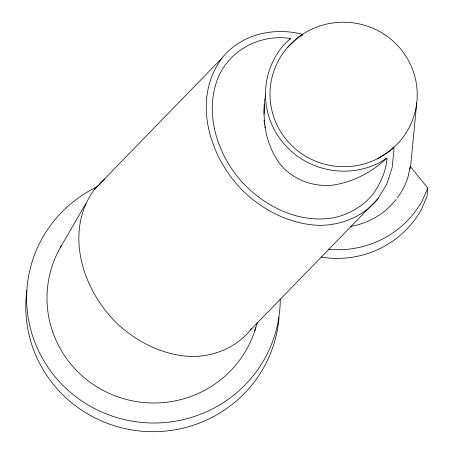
<?xml version="1.0" encoding="UTF-8"?>
<svg xmlns="http://www.w3.org/2000/svg" width="454" height="454" viewBox="0 0 454 454"><rect width="100%" height="100%" fill="white"/><g stroke="black" fill="none" stroke-linecap="round" stroke-linejoin="round"><path stroke-width="0.68" d="M264.086 113.926L264.376 104.085M410.03 169.092L410.291 166.419L427.787 188.081L426.953 196.758L421.108 210.015A96.271 94.466 5.5 0 1 321.194 257.066M410.529 167.435L416.744 102.893A73.616 72.237 5.5 0 0 314.259 28.097A73.616 72.237 5.5 0 0 299.833 152.385A73.616 72.237 5.5 0 0 416.744 102.893M264.898 98.353L264.591 99.931C262.44 122.325 266.356 146.148 280.311 164.365C293.017 179.932 313.601 187.332 333.384 185.062L333.565 185.022C353.399 181.787 371.985 172.31 386.479 158.429M265.159 96.986L265.425 95.618M410.291 166.419L407.862 177.503A73.616 72.237 5.5 0 1 397.335 197.876M254.813 330.722L257.344 322.601M301.286 35.894L302.835 34.572L300.276 33.732C271.821 27.388 240.756 34.646 222.017 58.027L94.608 189.193C62.68 232.323 83.326 293.284 120.174 326.324C139.764 343.491 164.416 355.261 190.68 356.481C213.408 356.912 236.182 347.753 250.597 329.842L378.006 198.67L386.734 184.29L392.131 167.753L393.993 149.707L393.749 147.073L389.436 151.165L377.314 158.809M427.787 188.081L421.948 201.332A96.271 94.466 5.5 0 1 328.253 249.218M60.337 247.532L85.88 203.579M222.017 58.027C190.09 101.157 210.735 162.118 247.578 195.158C267.168 212.324 291.826 224.094 318.089 225.315C340.818 225.746 363.592 216.586 378.006 198.67M250.597 329.842L251.323 328.639M289.641 39.566L290.481 38.522C261.413 33.891 231.194 48.924 218.822 75.983C204.277 109.743 215.468 149.128 237.624 176.844C260.454 204.692 296.842 223.947 333.452 217.835C348.905 214.549 362.945 206.405 373.029 194.187C380.418 183.444 386.275 171.158 387.001 157.969L379.391 162.77A78.145 76.686 5.5 0 1 282.467 141.988A78.145 76.686 5.5 0 1 283.977 44.691L290.481 38.522M391.972 149.201L393.749 147.073M94.608 189.193L98.518 185.3M99.5 184.33L104.874 178.972M287.433 47.579L297.79 37.756L302.835 34.572M264.41 123.04L264.614 124.413M264.92 126.467L265.119 127.841M264.012 120.248L264.211 121.644M279.023 317.573A126.848 124.475 5.5 0 1 139.304 430.959A126.848 124.475 5.5 0 1 26.848 290.594M280.26 299.107A126.848 124.475 5.5 0 1 172.895 421.601A126.848 124.475 5.5 0 1 32.626 335.977A126.848 124.475 5.5 0 1 96.623 187.008M396.098 199.493A73.616 72.237 5.5 0 1 350.681 226.404M255.852 327.351A106.463 104.471 5.5 0 1 111.582 394.435A106.463 104.471 5.5 0 1 61.716 245.171"/></g></svg>
